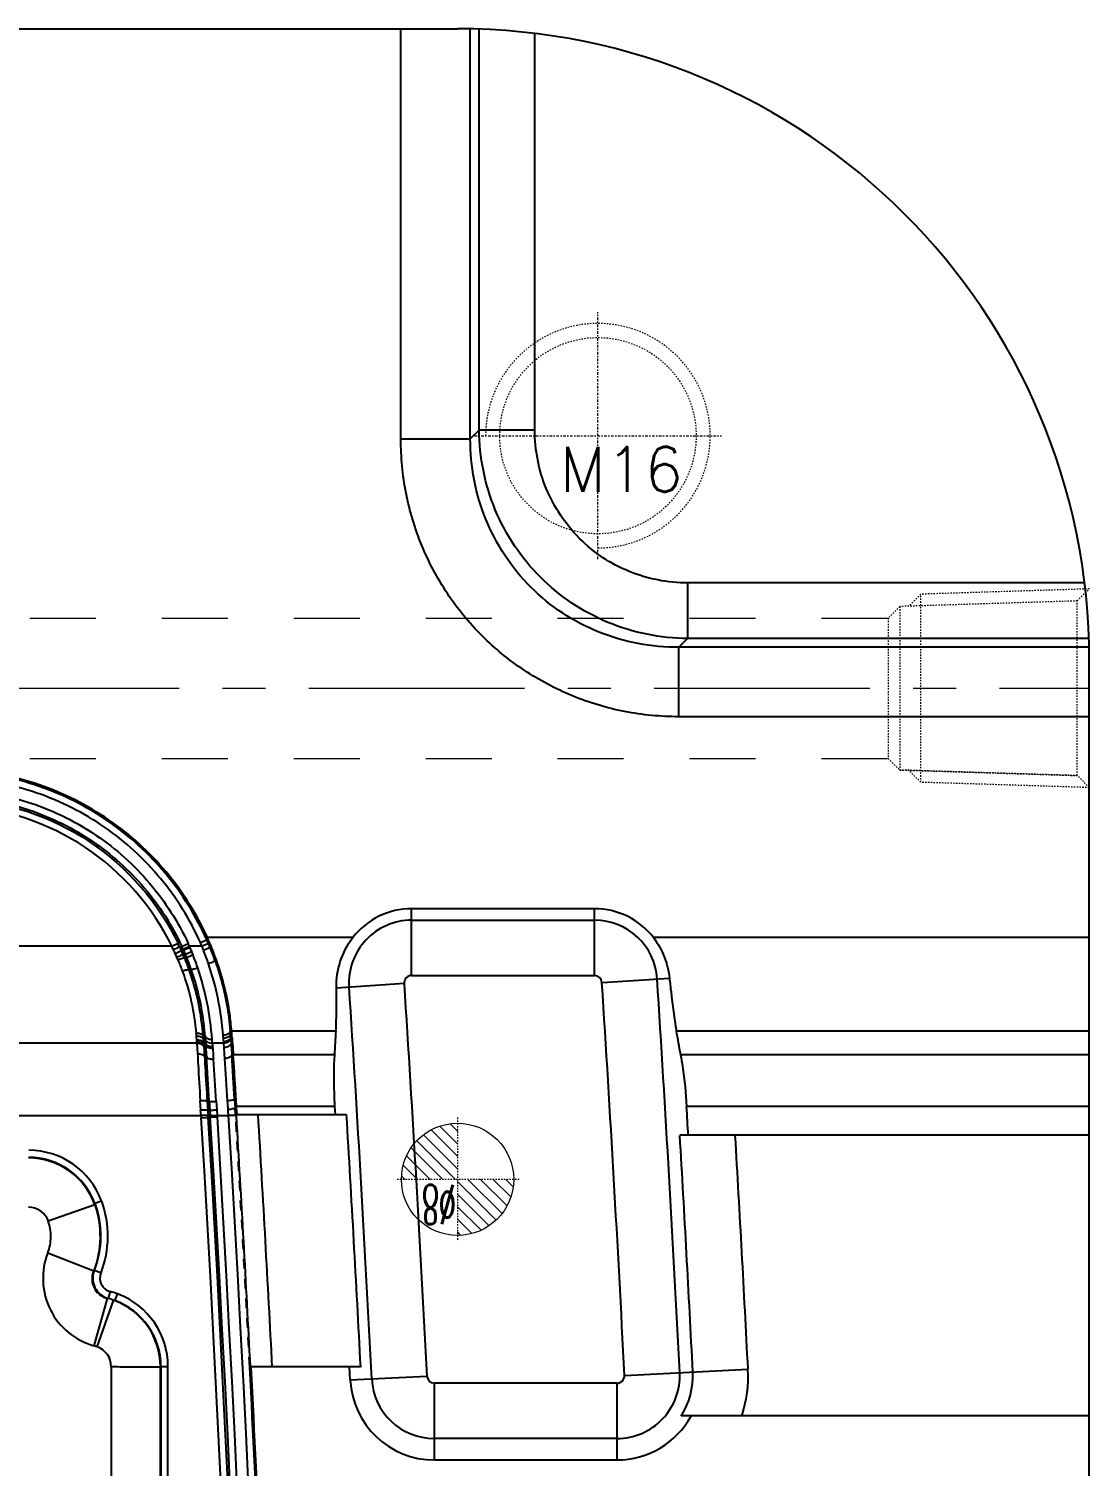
# Model space of a CAD drawing. Header units: millimetres. Extents: x 2634 to 3034, y 1430 to 1883.
# Drawn here: x 2958.1 to 3033.6, y 1780.2 to 1882.7 of the extents above; entities that cross this region are included whole.
import ezdxf
from ezdxf.enums import TextEntityAlignment as Align

# ---------------------------------------------------------------- set-up
doc = ezdxf.new("R2010")
doc.units = ezdxf.units.MM
doc.linetypes.add('CENTER', pattern=[0.6, 0.375, -0.075, 0.075, -0.075])
doc.linetypes.add('HIDDEN', pattern=[0.2, 0.1, -0.1])
for name, color, linetype, lineweight in [('cool', 153, 'HIDDEN', 9), ('epin', 13, 'Continuous', 9), ('screw', 33, 'Continuous', 13)]:
    doc.layers.add(name, color=color, linetype=linetype, lineweight=lineweight)
doc.layers.add('DEFAULT_2', color=8, linetype='HIDDEN')
doc.styles.add('TXT', font='txt.shx', dxfattribs={"bigfont": 'gbcbig.shx'})
doc.styles.add('TXT05', font='txt.shx', dxfattribs={"width": 0.5, "bigfont": 'gbcbig.shx'})

# ---------------------------------------------------------------- blocks, each defined once
blk = doc.blocks.new('epin_ejp_8')
at = {"layer": 'epin'}
h = blk.add_hatch(dxfattribs=at)
h.set_pattern_fill('_ANSI31', color=123, scale=0.2, angle=90)
h.set_pattern_definition([(135, (170.5, -113), (-0.4490128, -0.4490128), [])])
h.paths.add_polyline_path([(0, 4, 0.414214), (-4, 0), (0, 0)])
h.paths.add_polyline_path([(4, 0), (0, 0), (0, -4, 0.414214)])
at = {"layer": 'epin', "color": 1, "linetype": 'CENTER', "ltscale": 0.16}
for p, q in [((0, -4.4), (0, 4.4)), ((-4.4, 0), (4.4, 0))]:
    blk.add_line(p, q, dxfattribs=at)
at = {"layer": 'epin'}
blk.add_circle((0, 0), 4, dxfattribs=at)
at = {"layer": 'epin', "color": 6, "style": 'TXT05', "width": 0.5}
blk.add_text('%%c8', height=2.8, dxfattribs=at).set_placement((1.33, 1.8), align=Align.MIDDLE)
blk = doc.blocks.new('cool_jt_f12')
at = {"layer": 'cool', "ltscale": 0.3}
for p, q in [((0, 7.0785), (0.856, 6.2225)), ((0, 7.0785), (12, 6.7035)), ((0.856, 6.2225), (0.856, -6.2225)), ((13.5, 5.827375), (0.856, 6.2225)), ((0.856, 6.2225), (13.5, 5.827375)), ((12, 6.7035), (12.856, 5.8475)), ((12, 6.7035), (12, -6.7035)), ((14.327375, 5), (13.5, 5.827375)), ((13.5, -5.827375), (13.5, 5.827375)), ((14.327375, -5), (14.327375, 5)), ((13.5, -5.827375), (14.327375, -5)), ((0.856, -6.2225), (13.5, -5.827375)), ((12, -6.7035), (12.856, -5.8475)), ((0.856, -6.2225), (0, -7.0785)), ((0, -7.0785), (12, -6.7035))]:
    blk.add_line(p, q, dxfattribs=at)
blk = doc.blocks.new('screw_m16_g')
at = {"layer": 'screw', "color": 1, "linetype": 'CENTER', "ltscale": 0.497582}
for p, q in [((0, -8.8), (0, 8.8)), ((-8.8, 0), (8.8, 0))]:
    blk.add_line(p, q, dxfattribs=at)
at = {"layer": 'screw', "linetype": 'HIDDEN', "ltscale": 0.497582}
blk.add_circle((0, 0), 7, dxfattribs=at)
at = {"layer": 'screw', "color": 92, "linetype": 'HIDDEN', "ltscale": 0.497582}
blk.add_arc((0, 0), 8, 270, 180, dxfattribs=at)
at = {"layer": 'screw', "color": 6, "style": 'TXT'}
blk.add_text('M16', height=3.2, dxfattribs=at).set_placement((-2.72, -4))

msp = doc.modelspace()

# ---------------------------------------------------------------- linework, layer by layer
at = {"color": 7, "linetype": 'Continuous'}
for p, q in [((2678.63, 1882.67), (2988.63, 1882.67)), ((2984.59, 1853.44), (2984.59, 1882.67)), ((2989.54, 1853.44), (2989.54, 1882.66)), ((2990.17, 1854.07), (2990.17, 1882.65)), ((2994.13, 1854.07), (2994.13, 1882.33)), ((2984.59, 1853.44), (2989.54, 1853.44)), ((2990.17, 1854.07), (2989.54, 1853.44)), ((2994.13, 1854.07), (2990.17, 1854.07)), ((3005.02, 1843.18), (3005.02, 1839.22)), ((3033.29, 1843.18), (3005.02, 1843.18)), ((3005.02, 1839.22), (3004.4, 1838.59)), ((3033.6, 1839.22), (3005.02, 1839.22)), ((3004.4, 1833.64), (3004.4, 1838.59)), ((3033.62, 1838.59), (3004.4, 1838.59)), ((3033.63, 1507.67), (3033.63, 1837.67)), ((3033.63, 1833.64), (3004.4, 1833.64)), ((2998.39, 1819.96), (2985.36, 1819.96)), ((2985.36, 1815.2), (2985.36, 1819.96)), ((2998.39, 1815.2), (2998.39, 1819.96)), ((2985.36, 1819.14), (2998.39, 1819.14)), ((2968.27, 1817.28), (2968.72, 1817.5)), ((2968.99, 1817.26), (2969.45, 1817.47)), ((2970.31, 1817.54), (2970.86, 1817.78)), ((2981.17, 1817.9), (2970.81, 1817.9)), ((2970.9, 1817.43), (2971, 1817.47)), ((3033.63, 1817.9), (3002.58, 1817.9)), ((2968.27, 1817.28), (2904.36, 1817.28)), ((2969.11, 1817), (2968.98, 1816.94)), ((2969.08, 1817.07), (2969.54, 1817.28)), ((2969.23, 1816.72), (2969.1, 1816.66)), ((2969.33, 1816.5), (2969.19, 1816.45)), ((2970.42, 1817.28), (2969.54, 1817.28)), ((2971, 1817.19), (2971.1, 1817.23)), ((2969.65, 1815.65), (2969.51, 1815.6)), ((2971.36, 1816.25), (2971.46, 1816.29)), ((2980, 1814.33), (2984.84, 1814.64)), ((2985.36, 1815.2), (2998.39, 1815.2)), ((2998.92, 1814.71), (3003.72, 1815.01)), ((2970.07, 1810.37), (2915.07, 1810.37)), ((2970.05, 1810.59), (2970.03, 1810.86)), ((2970.07, 1810.37), (2970.11, 1809.62)), ((2970.65, 1810.88), (2970.51, 1810.86)), ((2970.66, 1810.66), (2970.53, 1810.65)), ((2970.53, 1810.65), (2970.55, 1810.36)), ((2970.68, 1810.37), (2970.55, 1810.36)), ((2970.69, 1810.24), (2970.68, 1810.37)), ((2971.97, 1810.37), (2971.16, 1810.37)), ((2971.97, 1810.37), (2971.97, 1810.47)), ((2972, 1810.06), (2971.97, 1810.37)), ((2972.44, 1811.23), (2972.53, 1811.24)), ((2972.47, 1810.78), (2972.57, 1810.79)), ((2972.47, 1810.78), (2972.48, 1810.69)), ((2972.48, 1810.69), (2972.5, 1810.36)), ((2972.5, 1810.36), (2972.59, 1810.36)), ((2979.97, 1811.24), (2972.53, 1811.24)), ((3033.63, 1811.24), (3004.22, 1811.24)), ((2970.69, 1810.24), (2970.56, 1810.24)), ((2970.56, 1810.13), (2970.61, 1809.42)), ((2970.74, 1809.43), (2970.61, 1809.42)), ((2971.18, 1810.15), (2971.19, 1810.03)), ((2972.55, 1809.54), (2972.65, 1809.55)), ((2979.88, 1809.55), (2972.65, 1809.55)), ((3033.63, 1809.55), (3004.52, 1809.55)), ((2970.34, 1805.59), (2970.3, 1806.27)), ((2970.94, 1806.25), (2970.8, 1806.24)), ((2970.8, 1806.24), (2970.84, 1805.6)), ((2970.94, 1806.25), (2970.98, 1805.61)), ((2971.44, 1806.23), (2971.48, 1805.62)), ((2972.26, 1806.07), (2972.25, 1806.27)), ((2972.75, 1806.36), (2972.86, 1806.37)), ((2972.75, 1806.36), (2972.79, 1805.72)), ((2972.89, 1805.87), (2972.86, 1806.37)), ((2914.23, 1805.21), (2970.36, 1805.21)), ((2970.36, 1805.21), (2970.33, 1805.59)), ((2970.36, 1805.21), (2970.36, 1805.05)), ((2970.98, 1805.61), (2970.84, 1805.6)), ((2970.84, 1805.6), (2970.87, 1805.08)), ((2971, 1805.21), (2970.86, 1805.2)), ((2970.98, 1805.61), (2971, 1805.21)), ((2971, 1805.21), (2971.01, 1805.09)), ((2971.48, 1805.62), (2971.51, 1805.21)), ((2971.51, 1805.12), (2971.51, 1805.21)), ((2971.51, 1805.21), (2972.32, 1805.21)), ((2972.29, 1805.67), (2972.26, 1806.07)), ((2972.3, 1805.52), (2972.29, 1805.67)), ((2972.32, 1805.21), (2972.3, 1805.52)), ((2972.8, 1805.55), (2972.79, 1805.72)), ((2979.9, 1805.87), (2972.89, 1805.87)), ((2972.89, 1805.8), (2972.89, 1805.87)), ((2972.89, 1805.73), (2972.89, 1805.8)), ((2972.92, 1805.3), (2972.89, 1805.73)), ((2972.92, 1805.3), (2980.72, 1805.3)), ((2979.93, 1805.3), (2979.9, 1805.87)), ((3033.63, 1805.87), (3004.94, 1805.87)), ((2970.36, 1805.05), (2971.51, 1805.12)), ((3033.63, 1803.81), (3004.47, 1803.81)), ((2963.26, 1799.11), (2962.79, 1798.94)), ((2962.79, 1798.85), (2959.48, 1797.69)), ((2959.44, 1795.43), (2962.71, 1794.16)), ((2962.75, 1794.18), (2962.71, 1794.16)), ((2963.22, 1794), (2962.75, 1794.18)), ((2962.75, 1788.8), (2963.7, 1792.17)), ((2962.96, 1788.73), (2964.13, 1792.04)), ((2963.73, 1792.18), (2963.71, 1792.19)), ((2963.88, 1792.68), (2963.74, 1792.19)), ((2964.39, 1792.51), (2964.22, 1792.04)), ((2963.96, 1787.32), (2963.96, 1560.49)), ((2967.47, 1787.32), (2967.5, 1787.34)), ((2967.47, 1560.49), (2967.47, 1787.32)), ((2967.5, 1787.34), (2968, 1787.34)), ((2967.5, 1787.34), (2967.5, 1560.47)), ((2968, 1560.47), (2968, 1787.34)), ((2981.72, 1787.3), (2973.93, 1787.3)), ((2980.99, 1786.37), (2980.94, 1787.3)), ((3000.52, 1786.7), (3009.32, 1787.15)), ((2980.99, 1786.37), (2986.45, 1786.65)), ((2999.99, 1786.14), (2986.98, 1786.14)), ((2986.98, 1780.67), (2986.98, 1786.14)), ((2999.99, 1780.67), (2999.99, 1786.14)), ((3033.63, 1783.81), (3004.57, 1783.81)), ((2999.99, 1782.21), (2986.98, 1782.21)), ((2986.98, 1780.67), (2999.99, 1780.67))]:
    msp.add_line(p, q, dxfattribs=at)
for centre, radius, start, end in [((2988.63, 1837.67), 45, 0, 90), ((2985.36, 1814.67), 5.29, 90, 142.3876), ((2998.39, 1814.67), 5.29, 37.6124, 90), ((2985.36, 1814.67), 4.47, 90, 183.6764), ((2998.39, 1814.67), 4.47, 3.6541, 90), ((2953.69, 1810.21), 16.7, 24.8687, 25.8706), ((2949.68, 1808.32), 21.78, 24.2933, 24.8558), ((2951.82, 1809.31), 20.23, 23.1883, 23.9794), ((2951.82, 1809.31), 20.73, 23.0466, 23.9794), ((2950.62, 1808.77), 22.15, 24.0038, 24.3413), ((2950.42, 1808.68), 22.37, 23.1342, 24.0029), ((2951.21, 1809.01), 21.52, 22.4394, 23.1357), ((2954.67, 1810.4), 15.24, 25.8133, 26.8449), ((2976.79, 1798.94), 19.95, 114.0069, 114.9017), ((2952.89, 1809.54), 17.22, 24.7972, 25.7989), ((2952.76, 1809.48), 17.36, 23.844, 24.7971), ((2953.41, 1809.77), 16.65, 23.0867, 23.8446), ((2951.7, 1809.29), 18.89, 23.8837, 24.8528), ((2951.55, 1809.23), 19.06, 22.9595, 23.8805), ((2949.68, 1808.32), 21.28, 24.2933, 24.8557), ((2952.09, 1809.4), 18.64, 24.0529, 24.2937), ((2952.22, 1809.51), 18.33, 22.2261, 22.9576), ((2952, 1809.36), 18.74, 23.1101, 24.0522), ((2952.16, 1809.49), 18.4, 19.4, 22.2237), ((2952.65, 1809.64), 18.03, 22.3588, 23.1105), ((2952.55, 1809.6), 18.14, 4.0712, 22.3569), ((2951.99, 1809.36), 19.25, 24.0459, 24.2937), ((2950.62, 1809.12), 20.6, 22.2041, 23.1149), ((2951.31, 1809.4), 19.86, 21.4788, 22.2047), ((2951.12, 1809.32), 20.06, 18.6939, 21.4742), ((2949.39, 1808.68), 22.72, 21.4575, 22.2531), ((2951.17, 1809.36), 20.82, 18.6831, 21.4805), ((2950.94, 1808.93), 21.7, 22.3717, 23.0587), ((2952.65, 1809.64), 19.85, 19.4657, 22.366), ((2952.82, 1809.68), 19.77, 19.5072, 22.4338), ((2953.35, 1809.74), 16.72, 20.163, 23.0852), ((2953.26, 1809.71), 16.82, 4.63, 20.1615), ((2951.89, 1809.4), 18.68, 4.4901, 19.3835), ((2950.87, 1809.24), 20.32, 3.9808, 18.6804), ((2950.95, 1809.29), 21.05, 4.4728, 18.6892), ((853.04, 1677.66), 2132.26, 2.92432, 3.67638), ((2985.36, 1814.67), 0.528, 90, 183.6764), ((853.04, 1677.66), 2136.2, 2.92432, 3.67638), ((2998.39, 1814.67), 0.528, 3.6541, 90), ((853.04, 1677.66), 2150.25, 2.90662, 3.65412), ((853.04, 1677.66), 2154.19, 2.90662, 3.65412), ((2953.31, 1809.72), 16.76, 3.9185, 4.6126), ((2942.98, 1808.73), 27.14, 3.6778, 3.93), ((2942.72, 1808.71), 27.4, 3.4728, 3.6779), ((2952.08, 1809.43), 18.49, 3.7715, 4.4389), ((2940.92, 1808.4), 29.69, 3.5401, 3.7827), ((2953.07, 1809.64), 17.62, 3.3212, 4.0271), ((3001.71, 1812.46), 31.1, 183.3214, 183.8592), ((2951.46, 1809.29), 19.73, 3.1372, 3.9594), ((2998.88, 1812.11), 27.77, 183.5901, 184.0602), ((2942.53, 1808.88), 29.48, 3.5754, 3.9906), ((2938.48, 1808.35), 33.56, 3.6252, 4.0425), ((2941.56, 1808.76), 30.98, 4.1838, 4.5696), ((2941.4, 1808.75), 31.13, 3.7447, 4.1839), ((2947.77, 1809.23), 24.85, 4.146, 4.6373), ((2948.9, 1809.31), 23.71, 3.6063, 4.159), ((3099.16, 1818.75), 126.85, 183.5942, 183.7915), ((3109.16, 1819.41), 136.86, 183.7912, 184.1337), ((2940.66, 1808.39), 29.96, 3.3428, 3.5401), ((2127.93, 1755.06), 844.57, 3.47512, 3.69117), ((2245.56, 1759.3), 728.21, 3.69849, 3.93613), ((2082.85, 1751.82), 891.57, 3.50726, 3.7121), ((2271.02, 1761.19), 701.87, 3.67911, 3.92632), ((2971.78, 1814.15), 8.5, 273.4237, 275.108), ((853.04, 1677.66), 2123.12, 356.91643, 3.44428), ((2810.1, 1795.66), 163, 3.3565, 3.4793), ((853.04, 1677.66), 2123.67, 2.95923, 3.44308), ((853.04, 1677.66), 2125.22, 2.95703, 3.44307), ((853.04, 1677.66), 2131.51, 2.94831, 3.43291), ((853.04, 1677.66), 2155.72, 3.35459, 3.40956), ((853.04, 1677.66), 2121.16, 356.91643, 3.44308), ((853.04, 1677.66), 2121.66, 356.91643, 3.44308), ((853.04, 1677.66), 2121.81, 356.91643, 3.44308), ((853.04, 1677.66), 2122.31, 356.91643, 3.44308), ((853.04, 1677.66), 2155.12, 2.90662, 3.35552), ((853.04, 1677.66), 2159.06, 2.90662, 3.34939), ((2958.05, 1797.16), 5.04, 19.5723, 89.7089), ((2958.09, 1797.23), 5.51, 20.0466, 90.0274), ((2958.09, 1797.23), 5, 20.0027, 90.0722), ((2958.07, 1797.19), 1.5, 19.3104, 90.0344), ((2935.58, 1798.89), 27.21, 359.9162, 0.1075), ((2964.15, 1793.64), 1.51, 159.1453, 253.9364), ((2961.88, 1785.68), 6.76, 69.7567, 74.0559), ((2961.88, 1785.68), 7.28, 69.7578, 74.0546), ((2962.46, 1787.37), 4.96, 69.3356, 70.2394), ((2962.43, 1787.3), 5.04, 0.2892, 69.3367), ((2962.5, 1787.34), 5, 359.9283, 69.8319), ((2962.5, 1787.38), 5.47, 68.9414, 69.7558), ((2962.49, 1787.34), 5.51, 359.971, 68.9808), ((2961.88, 1785.69), 3.23, 70.4518, 74.2851), ((2962.46, 1787.32), 1.5, 359.962, 70.4928), ((853.04, 1677.66), 2123.62, 2.18955, 2.95921), ((853.04, 1677.66), 2123.72, 2.18957, 2.95916), ((2999.99, 1786.67), 4.47, 270, 2.9066), ((2999.99, 1786.67), 5.4, 327.9375, 2.9066), ((2999.99, 1786.67), 9.34, 342.1259, 2.9066), ((2986.98, 1786.67), 6, 182.9243, 270), ((2986.98, 1786.67), 4.47, 182.9243, 270), ((2986.98, 1786.67), 0.528, 182.9243, 270), ((2999.99, 1786.67), 0.528, 270, 2.9066), ((2999.99, 1786.67), 6, 270, 331.4635)]:
    msp.add_arc(centre, radius, start, end, dxfattribs=at)
for centre, major_axis, start_param, end_param in [((853.04, 1929.9), (0, 2145.08), -1.626932, -1.626141), ((853.04, 1418.8), (0, 2201.47), -1.392356, -1.391575)]:
    msp.add_ellipse(centre, major_axis=major_axis, ratio=0.993063, start_param=start_param, end_param=end_param, dxfattribs=at)
for points, knots in [([(3004.4, 1833.64), (3003.1, 1833.64), (3000.51, 1833.89), (2996.76, 1835.01), (2993.31, 1836.85), (2990.28, 1839.32), (2987.8, 1842.35), (2985.97, 1845.8), (2984.84, 1849.55), (2984.59, 1852.15), (2984.59, 1853.44)], [0, 0, 0, 0, 0.124984, 0.24998, 0.374955, 0.499934, 0.624919, 0.749913, 0.87498, 1, 1, 1, 1]), ([(3004.4, 1838.59), (3002.46, 1838.58), (2998.54, 1839.31), (2993.56, 1842.6), (2990.27, 1847.58), (2989.53, 1851.51), (2989.54, 1853.44)], [0, 0, 0, 0, 0.249946, 0.499933, 0.749946, 1, 1, 1, 1]), ([(3005.02, 1839.22), (3003.09, 1839.23), (2999.19, 1840.01), (2994.26, 1843.31), (2990.96, 1848.24), (2990.18, 1852.14), (2990.17, 1854.07)], [0, 0, 0, 0, 0.250016, 0.500067, 0.750045, 1, 1, 1, 1]), ([(3005.02, 1843.18), (3003.61, 1843.18), (3000.74, 1843.73), (2997.11, 1846.15), (2994.69, 1849.79), (2994.13, 1852.65), (2994.13, 1854.07)], [0, 0, 0, 0, 0.25007, 0.500067, 0.749991, 1, 1, 1, 1]), ([(2970.77, 1817.74), (2970.02, 1819.43), (2968.53, 1821.81), (2965.98, 1824.49), (2963.09, 1826.81), (2958.91, 1828.91), (2955.24, 1829.65), (2953.4, 1829.76)], [0, 0, 0, 0, 0.249793, 0.375019, 0.500196, 0.750066, 1, 1, 1, 1]), ([(2970.81, 1817.9), (2970.05, 1819.58), (2968.06, 1822.75), (2963.91, 1826.51), (2958.92, 1829.02), (2955.25, 1829.75), (2953.41, 1829.87)], [0, 0, 0, 0, 0.249988, 0.499987, 0.749997, 1, 1, 1, 1]), ([(2970.31, 1817.54), (2969.58, 1819.18), (2968.13, 1821.51), (2965.64, 1824.12), (2962.82, 1826.38), (2958.75, 1828.43), (2955.17, 1829.15), (2953.37, 1829.26)], [0, 0, 0, 0, 0.249787, 0.374981, 0.500125, 0.749968, 1, 1, 1, 1]), ([(2953.28, 1827.81), (2956.48, 1827.61), (2962.89, 1825.49), (2967.32, 1820.38), (2968.72, 1817.5)], [0, 0, 0, 0, 0.500001, 1, 1, 1, 1]), ([(2953.29, 1827.95), (2954.94, 1827.85), (2958.24, 1827.19), (2961.99, 1825.33), (2964.61, 1823.27), (2966.93, 1820.89), (2968.3, 1818.77), (2968.99, 1817.26)], [0, 0, 0, 0, 0.249997, 0.499788, 0.624937, 0.750147, 1, 1, 1, 1]), ([(2953.32, 1828.45), (2955.02, 1828.35), (2958.4, 1827.67), (2962.26, 1825.76), (2964.95, 1823.65), (2967.33, 1821.2), (2968.73, 1819.02), (2969.45, 1817.47)], [0, 0, 0, 0, 0.249875, 0.499703, 0.624887, 0.750131, 1, 1, 1, 1]), ([(2968.27, 1817.28), (2966.91, 1820.09), (2962.6, 1825.05), (2956.36, 1827.11), (2953.25, 1827.31)], [0, 0, 0, 0, 0.499906, 1, 1, 1, 1]), ([(2970.9, 1817.45), (2970.89, 1817.46), (2970.82, 1817.45), (2970.73, 1817.41), (2970.59, 1817.35), (2970.48, 1817.3), (2970.42, 1817.28)], [0, 0, 0, 0, 0.102308, 0.318892, 0.633743, 1, 1, 1, 1]), ([(2980, 1814.33), (2979.99, 1814.96), (2980.18, 1816.24), (2980.78, 1817.39), (2981.17, 1817.9)], [0, 0, 0, 0, 0.49572, 1, 1, 1, 1]), ([(3002.58, 1817.9), (3002.9, 1817.48), (3003.42, 1816.56), (3003.67, 1815.53), (3003.72, 1815.01)], [0, 0, 0, 0, 0.502695, 1, 1, 1, 1]), ([(2968.98, 1816.94), (2968.96, 1816.94), (2968.91, 1816.92), (2968.81, 1816.89), (2968.68, 1816.83), (2968.57, 1816.79), (2968.52, 1816.76)], [0, 0, 0, 0, 0.098577, 0.32244, 0.646523, 1, 1, 1, 1]), ([(2969.1, 1816.66), (2969.08, 1816.67), (2969.03, 1816.65), (2968.93, 1816.62), (2968.8, 1816.56), (2968.69, 1816.52), (2968.64, 1816.5)], [0, 0, 0, 0, 0.099674, 0.323243, 0.6466, 1, 1, 1, 1]), ([(2968.85, 1817.24), (2968.83, 1817.23), (2968.77, 1817.2), (2968.72, 1817.18), (2968.68, 1817.16)], [0, 0, 0, 0, 0.300356, 1, 1, 1, 1]), ([(2969.19, 1816.45), (2969.18, 1816.45), (2969.12, 1816.43), (2969.02, 1816.41), (2968.88, 1816.36), (2968.78, 1816.32), (2968.73, 1816.3)], [0, 0, 0, 0, 0.100818, 0.324149, 0.646826, 1, 1, 1, 1]), ([(2968.99, 1817.26), (2968.97, 1817.25), (2968.94, 1817.23), (2968.89, 1817.22), (2968.86, 1817.23), (2968.85, 1817.24)], [0, 0, 0, 0, 0.458413, 0.694749, 1, 1, 1, 1]), ([(2969.11, 1817), (2969.16, 1817.02), (2969.31, 1817.09), (2969.47, 1817.16), (2969.57, 1817.2)], [0, 0, 0, 0, 0.321567, 1, 1, 1, 1]), ([(2969.23, 1816.72), (2969.25, 1816.72), (2969.3, 1816.74), (2969.4, 1816.78), (2969.54, 1816.84), (2969.64, 1816.88), (2969.69, 1816.9)], [0, 0, 0, 0, 0.097709, 0.321172, 0.645721, 1, 1, 1, 1]), ([(2969.33, 1816.5), (2969.34, 1816.5), (2969.39, 1816.52), (2969.49, 1816.55), (2969.63, 1816.61), (2969.73, 1816.65), (2969.79, 1816.67)], [0, 0, 0, 0, 0.098531, 0.321836, 0.645818, 1, 1, 1, 1]), ([(2971, 1817.19), (2970.99, 1817.18), (2970.94, 1817.16), (2970.85, 1817.11), (2970.7, 1817.06), (2970.6, 1817.01), (2970.54, 1816.99)], [0, 0, 0, 0, 0.088569, 0.310027, 0.639899, 1, 1, 1, 1]), ([(2969.26, 1815.57), (2969.24, 1815.57), (2969.17, 1815.55), (2969.1, 1815.52), (2969.04, 1815.5)], [0, 0, 0, 0, 0.225986, 1, 1, 1, 1]), ([(2969.51, 1815.6), (2969.5, 1815.61), (2969.47, 1815.61), (2969.39, 1815.6), (2969.31, 1815.58), (2969.26, 1815.57)], [0, 0, 0, 0, 0.12994, 0.354084, 1, 1, 1, 1]), ([(2969.65, 1815.65), (2969.67, 1815.64), (2969.73, 1815.65), (2969.82, 1815.66), (2969.96, 1815.7), (2970.06, 1815.73), (2970.12, 1815.75)], [0, 0, 0, 0, 0.116616, 0.32995, 0.622042, 1, 1, 1, 1]), ([(2971.36, 1816.25), (2971.36, 1816.25), (2971.35, 1816.23), (2971.3, 1816.2), (2971.21, 1816.16), (2971.06, 1816.1), (2970.95, 1816.06), (2970.89, 1816.03)], [0, 0, 0, 0, 0.037235, 0.108138, 0.321428, 0.617077, 1, 1, 1, 1]), ([(2971.36, 1816.25), (2971.51, 1815.83), (2972.03, 1814.19), (2972.34, 1812.49), (2972.44, 1811.23)], [0, 0, 0, 0, 0.264118, 1, 1, 1, 1]), ([(2972.53, 1811.24), (2972.5, 1811.65), (2972.32, 1813.36), (2971.9, 1815.05), (2971.46, 1816.29)], [0, 0, 0, 0, 0.236812, 1, 1, 1, 1]), ([(3003.72, 1815.01), (3003.76, 1814.69), (3003.9, 1813.42), (3004.07, 1812.17), (3004.22, 1811.24)], [0, 0, 0, 0, 0.259751, 1, 1, 1, 1]), ([(2979.97, 1811.24), (2979.98, 1811.49), (2980.01, 1812.52), (2980.01, 1813.55), (2980, 1814.33)], [0, 0, 0, 0, 0.240048, 1, 1, 1, 1]), ([(2970.55, 1810.36), (2970.54, 1810.4), (2970.48, 1810.49), (2970.29, 1810.58), (2970.14, 1810.59), (2970.05, 1810.59)], [0, 0, 0, 0, 0.187087, 0.560031, 1, 1, 1, 1]), ([(2970.06, 1810.47), (2970.12, 1810.47), (2970.3, 1810.46), (2970.52, 1810.36), (2970.56, 1810.24)], [0, 0, 0, 0, 0.301734, 1, 1, 1, 1]), ([(2970.07, 1810.37), (2970.13, 1810.37), (2970.31, 1810.37), (2970.53, 1810.26), (2970.56, 1810.13)], [0, 0, 0, 0, 0.322749, 1, 1, 1, 1]), ([(2970.51, 1810.86), (2970.51, 1810.88), (2970.46, 1810.97), (2970.36, 1811.02), (2970.28, 1811.04)], [0, 0, 0, 0, 0.195374, 1, 1, 1, 1]), ([(2970.53, 1810.65), (2970.52, 1810.66), (2970.48, 1810.76), (2970.37, 1810.81), (2970.29, 1810.83)], [0, 0, 0, 0, 0.197381, 1, 1, 1, 1]), ([(2970.65, 1810.88), (2970.66, 1810.84), (2970.72, 1810.75), (2970.9, 1810.67), (2971.06, 1810.65), (2971.14, 1810.66)], [0, 0, 0, 0, 0.2015, 0.544864, 1, 1, 1, 1]), ([(2970.66, 1810.66), (2970.67, 1810.62), (2970.71, 1810.53), (2970.83, 1810.44), (2970.99, 1810.39), (2971.1, 1810.37), (2971.16, 1810.37)], [0, 0, 0, 0, 0.215361, 0.450484, 0.713435, 1, 1, 1, 1]), ([(2970.68, 1810.37), (2970.69, 1810.34), (2970.75, 1810.24), (2970.93, 1810.16), (2971.09, 1810.14), (2971.18, 1810.15)], [0, 0, 0, 0, 0.185681, 0.558415, 1, 1, 1, 1]), ([(2972.44, 1811.23), (2972.44, 1811.19), (2972.38, 1811.08), (2972.2, 1810.97), (2972.03, 1810.94), (2971.93, 1810.93)], [0, 0, 0, 0, 0.178011, 0.551839, 1, 1, 1, 1]), ([(2972.45, 1811.02), (2972.45, 1810.98), (2972.4, 1810.87), (2972.21, 1810.76), (2972.04, 1810.72), (2971.95, 1810.72)], [0, 0, 0, 0, 0.181448, 0.555443, 1, 1, 1, 1]), ([(2972.47, 1810.78), (2972.47, 1810.75), (2972.42, 1810.63), (2972.23, 1810.51), (2972.06, 1810.48), (2971.97, 1810.47)], [0, 0, 0, 0, 0.185286, 0.559487, 1, 1, 1, 1]), ([(2972.48, 1810.69), (2972.47, 1810.65), (2972.42, 1810.53), (2972.24, 1810.41), (2972.07, 1810.38), (2971.97, 1810.37)], [0, 0, 0, 0, 0.186815, 0.561236, 1, 1, 1, 1]), ([(2972.5, 1810.36), (2972.5, 1810.32), (2972.44, 1810.21), (2972.26, 1810.1), (2972.09, 1810.06), (2972, 1810.06)], [0, 0, 0, 0, 0.180383, 0.554139, 1, 1, 1, 1]), ([(2972.5, 1810.36), (2972.5, 1810.29), (2972.52, 1810.02), (2972.54, 1809.75), (2972.55, 1809.54)], [0, 0, 0, 0, 0.243876, 1, 1, 1, 1]), ([(2970.11, 1809.62), (2970.22, 1809.63), (2970.4, 1809.61), (2970.59, 1809.49), (2970.61, 1809.42)], [0, 0, 0, 0, 0.594473, 1, 1, 1, 1]), ([(2970.11, 1809.62), (2970.12, 1809.36), (2970.18, 1808.24), (2970.25, 1807.12), (2970.3, 1806.27)], [0, 0, 0, 0, 0.235267, 1, 1, 1, 1]), ([(2970.61, 1809.42), (2970.62, 1809.17), (2970.68, 1808.11), (2970.75, 1807.05), (2970.8, 1806.24)], [0, 0, 0, 0, 0.235551, 1, 1, 1, 1]), ([(2970.69, 1810.24), (2970.69, 1810.18), (2970.71, 1809.91), (2970.73, 1809.63), (2970.74, 1809.43)], [0, 0, 0, 0, 0.243862, 1, 1, 1, 1]), ([(2970.69, 1810.24), (2970.7, 1810.21), (2970.76, 1810.12), (2970.94, 1810.04), (2971.1, 1810.02), (2971.19, 1810.03)], [0, 0, 0, 0, 0.183226, 0.55575, 1, 1, 1, 1]), ([(2970.74, 1809.43), (2970.76, 1809.36), (2970.95, 1809.25), (2971.13, 1809.24), (2971.24, 1809.25)], [0, 0, 0, 0, 0.393311, 1, 1, 1, 1]), ([(2971.19, 1810.03), (2971.19, 1809.96), (2971.21, 1809.7), (2971.23, 1809.44), (2971.24, 1809.25)], [0, 0, 0, 0, 0.244005, 1, 1, 1, 1]), ([(2972.05, 1809.28), (2972.05, 1809.35), (2972.03, 1809.61), (2972.01, 1809.87), (2972, 1810.06)], [0, 0, 0, 0, 0.255896, 1, 1, 1, 1]), ([(2972.55, 1809.54), (2972.55, 1809.46), (2972.36, 1809.32), (2972.17, 1809.29), (2972.05, 1809.28)], [0, 0, 0, 0, 0.388931, 1, 1, 1, 1]), ([(2972.86, 1806.37), (2972.84, 1806.65), (2972.78, 1807.71), (2972.71, 1808.77), (2972.65, 1809.55)], [0, 0, 0, 0, 0.264261, 1, 1, 1, 1]), ([(2979.9, 1805.87), (2979.88, 1806.19), (2979.83, 1807.42), (2979.83, 1808.65), (2979.88, 1809.55)], [0, 0, 0, 0, 0.264228, 1, 1, 1, 1]), ([(3004.52, 1809.55), (3004.57, 1809.27), (3004.77, 1808.05), (3004.89, 1806.82), (3004.94, 1805.87)], [0, 0, 0, 0, 0.231109, 1, 1, 1, 1]), ([(2970.8, 1806.24), (2970.78, 1806.26), (2970.72, 1806.26), (2970.62, 1806.27), (2970.47, 1806.27), (2970.36, 1806.27), (2970.3, 1806.27)], [0, 0, 0, 0, 0.116211, 0.329414, 0.622823, 1, 1, 1, 1]), ([(2970.94, 1806.25), (2970.95, 1806.23), (2971.02, 1806.23), (2971.11, 1806.22), (2971.27, 1806.22), (2971.38, 1806.22), (2971.44, 1806.23)], [0, 0, 0, 0, 0.115614, 0.32882, 0.622452, 1, 1, 1, 1]), ([(2972.75, 1806.36), (2972.75, 1806.35), (2972.73, 1806.34), (2972.68, 1806.32), (2972.58, 1806.3), (2972.43, 1806.28), (2972.31, 1806.27), (2972.25, 1806.27)], [0, 0, 0, 0, 0.034069, 0.098733, 0.320857, 0.646388, 1, 1, 1, 1]), ([(2970.84, 1805.6), (2970.82, 1805.61), (2970.76, 1805.61), (2970.66, 1805.61), (2970.51, 1805.6), (2970.39, 1805.6), (2970.34, 1805.59)], [0, 0, 0, 0, 0.098608, 0.322772, 0.647271, 1, 1, 1, 1]), ([(2970.69, 1805.21), (2970.67, 1805.21), (2970.56, 1805.21), (2970.45, 1805.21), (2970.36, 1805.21)], [0, 0, 0, 0, 0.21883, 1, 1, 1, 1]), ([(2970.86, 1805.2), (2970.84, 1805.21), (2970.79, 1805.21), (2970.73, 1805.21), (2970.69, 1805.21)], [0, 0, 0, 0, 0.312615, 1, 1, 1, 1]), ([(2970.98, 1805.61), (2970.99, 1805.61), (2971.05, 1805.61), (2971.16, 1805.61), (2971.31, 1805.61), (2971.42, 1805.62), (2971.48, 1805.62)], [0, 0, 0, 0, 0.098759, 0.322921, 0.647349, 1, 1, 1, 1]), ([(2971, 1805.21), (2971.02, 1805.21), (2971.08, 1805.21), (2971.18, 1805.21), (2971.33, 1805.21), (2971.44, 1805.21), (2971.51, 1805.21)], [0, 0, 0, 0, 0.100668, 0.322587, 0.637073, 1, 1, 1, 1]), ([(2972.56, 1805.21), (2972.54, 1805.21), (2972.46, 1805.21), (2972.38, 1805.21), (2972.32, 1805.21)], [0, 0, 0, 0, 0.236641, 1, 1, 1, 1]), ([(2972.79, 1805.72), (2972.79, 1805.72), (2972.76, 1805.71), (2972.71, 1805.7), (2972.63, 1805.7), (2972.57, 1805.69), (2972.54, 1805.69)], [0, 0, 0, 0, 0.086773, 0.287264, 0.595836, 1, 1, 1, 1]), ([(2972.82, 1805.2), (2972.82, 1805.21), (2972.79, 1805.21), (2972.74, 1805.21), (2972.66, 1805.21), (2972.6, 1805.21), (2972.56, 1805.21)], [0, 0, 0, 0, 0.091465, 0.296958, 0.606173, 1, 1, 1, 1]), ([(2963.26, 1799.11), (2963.56, 1798.3), (2963.85, 1796.55), (2963.52, 1794.81), (2963.22, 1794)], [0, 0, 0, 0, 0.499968, 1, 1, 1, 1]), ([(2962.79, 1798.85), (2963.05, 1798.1), (2963.3, 1796.5), (2963, 1794.9), (2962.71, 1794.16)], [0, 0, 0, 0, 0.500957, 1, 1, 1, 1]), ([(2962.79, 1798.94), (2963.07, 1798.19), (2963.34, 1796.55), (2963.04, 1794.93), (2962.75, 1794.18)], [0, 0, 0, 0, 0.499767, 1, 1, 1, 1]), ([(2959.44, 1795.43), (2959.58, 1795.79), (2959.73, 1796.56), (2959.61, 1797.33), (2959.48, 1797.69)], [0, 0, 0, 0, 0.502459, 1, 1, 1, 1]), ([(2959.44, 1795.43), (2959.19, 1794.79), (2958.96, 1793.38), (2959.49, 1791.31), (2960.82, 1789.64), (2962.09, 1788.98), (2962.75, 1788.8)], [0, 0, 0, 0, 0.250015, 0.499997, 0.749979, 1, 1, 1, 1]), ([(2962.71, 1794.16), (2962.59, 1793.87), (2962.55, 1793.37), (2962.8, 1792.79), (2963.02, 1792.55), (2963.14, 1792.45)], [0, 0, 0, 0, 0.499685, 0.749151, 1, 1, 1, 1]), ([(2963.22, 1794), (2963.12, 1793.75), (2963.14, 1793.13), (2963.62, 1792.75), (2963.88, 1792.68)], [0, 0, 0, 0, 0.50019, 1, 1, 1, 1]), ([(2963.96, 1787.32), (2964.39, 1787.32), (2965.18, 1787.32), (2966.23, 1787.31), (2966.97, 1787.32), (2967.35, 1787.31), (2967.47, 1787.32)], [0, 0, 0, 0, 0.363837, 0.678069, 0.900242, 1, 1, 1, 1])]:
    msp.add_open_spline(points, degree=3, knots=knots, dxfattribs=at)
for points in [[(2970.28, 1811.04), (2970.2, 1811.06), (2970.11, 1811.07), (2970.02, 1811.07)], [(2970.29, 1810.83), (2970.21, 1810.86), (2970.12, 1810.87), (2970.03, 1810.86)], [(2963.14, 1792.45), (2963.31, 1792.32), (2963.5, 1792.22), (2963.7, 1792.17)]]:
    msp.add_open_spline(points, degree=3, dxfattribs=at)
at = {"layer": 'cool', "ltscale": 47}
for p, q in [((2647.96, 1840.67), (3019.3, 1840.67)), ((2647.96, 1830.67), (3019.3, 1830.67))]:
    msp.add_line(p, q, dxfattribs=at)
at = {"layer": 'cool', "color": 1, "linetype": 'CENTER', "ltscale": 41}
msp.add_line((2633.63, 1835.67), (3033.63, 1835.67), dxfattribs=at)
at = {"layer": 'DEFAULT_2', "color": 8, "linetype": 'HIDDEN', "ltscale": 0.07}
for p, q in [((2972.45, 1811.02), (2972.55, 1811.03)), ((2972.79, 1805.72), (2972.89, 1805.73)), ((2972.87, 1805.2), (2972.87, 1805.3))]:
    msp.add_line(p, q, dxfattribs=at)
at = {"layer": 'DEFAULT_2', "color": 8, "linetype": 'HIDDEN', "ltscale": 0.04}
for p, q in [((2972.82, 1805.2), (2972.87, 1805.2)), ((2972.87, 1805.3), (2972.92, 1805.3)), ((2973.93, 1787.3), (2973.87, 1787.3))]:
    msp.add_line(p, q, dxfattribs=at)
at = {"layer": 'DEFAULT_2', "color": 8, "linetype": 'HIDDEN', "ltscale": 7}
msp.add_arc((853.04, 1677.66), 2123.62, 2.95921, 3.44308, dxfattribs=at)

# ---------------------------------------------------------------- block references
at = {"layer": 'cool', "ltscale": 0.932966, "rotation": 180}
msp.add_blockref('cool_jt_f12', (3033.63, 1835.67), dxfattribs=at)
at = {"layer": 'epin', "rotation": 180}
msp.add_blockref('epin_ejp_8', (2988.63, 1800.67), dxfattribs=at)
at = {"layer": 'screw'}
msp.add_blockref('screw_m16_g', (2998.63, 1853.67), dxfattribs=at)

doc.saveas('drawing.dxf')
